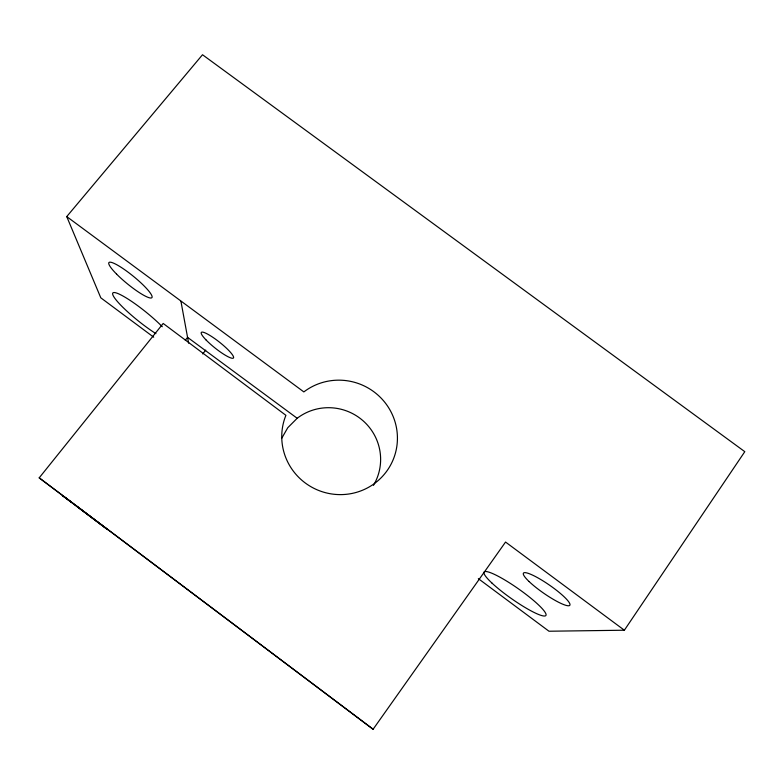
<?xml version="1.0" encoding="UTF-8"?>
<svg xmlns="http://www.w3.org/2000/svg" width="784" height="784" viewBox="0 0 784 784"><rect width="100%" height="100%" fill="white"/><g stroke="black" fill="none" stroke-linecap="round" stroke-linejoin="round"><path stroke-width="1.18" d="M281.779 438.197L287.787 427.692L297.185 418.274A51.724 51.019 26.3 0 1 363.041 420.753A51.724 51.019 26.3 0 1 373.449 485.374M478.328 578.641L548.986 631.228L624.368 630.218L744.8 451.672L202.507 54.743L66.738 216.59L100.793 297.812L153.703 337.189M66.738 216.59L303.849 391.912A58.036 57.036 26.1 0 1 394.558 420.322A58.036 57.036 26.1 0 1 337.698 494.557A58.036 57.036 26.1 0 1 285.915 415.324L163.19 323.459L39.2 477.858L373.106 729.257L505.543 542.048L624.368 630.218M202.713 353.937L205.731 350.115M185.308 340.207L187.572 337.365L297.185 418.274M71.275 502.191L62.7 495.802L107.575 529.612L76.469 506.092M39.2 477.858L373.106 729.257M180.947 301.34L188.63 343.167M155.918 333.621A37.171 5.851 38.8 0 1 117.708 301.86A37.171 5.851 38.8 0 1 123.059 296.078A37.171 5.851 38.8 0 1 162.298 326.722M529.073 581.532A28.185 4.959 34.7 0 0 568.723 605.758A28.185 4.959 34.7 0 0 542.136 580.346A28.185 4.959 34.7 0 0 529.073 581.532M116.6 274.116A27.744 4.812 39.2 0 0 151.822 297.724A27.744 4.812 39.2 0 0 122.833 268.451A27.744 4.812 39.2 0 0 116.6 274.116M206.035 339.933A20.521 3.665 38.5 0 0 233.113 358.21A20.521 3.665 38.5 0 0 213.042 337.443A20.521 3.665 38.5 0 0 206.035 339.933M492.038 583.149A37.75 6.007 35.1 0 0 544.596 616.018A37.75 6.007 35.1 0 0 508.306 582.11A37.75 6.007 35.1 0 0 492.038 583.149"/></g></svg>
